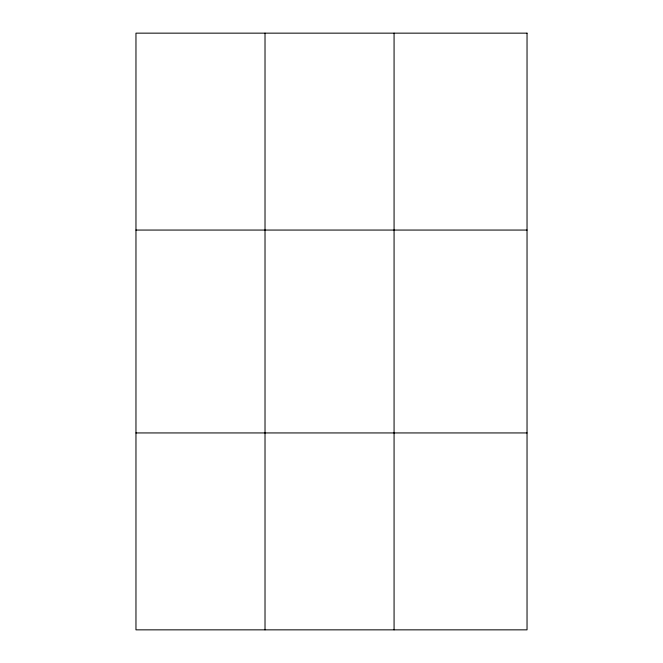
<?xml version="1.0" encoding="UTF-8"?>
<svg xmlns="http://www.w3.org/2000/svg" width="663" height="663" viewBox="0 0 663 663"><rect width="100%" height="100%" fill="white"/><g stroke="black" fill="none" stroke-linecap="round" stroke-linejoin="round"><path stroke-width="0.99" d="M265.018 33.15L265.018 629.85M394.071 33.15L394.071 629.85M135.965 230.061L527.035 230.061M135.965 432.939L527.035 432.939M527.035 33.15L527.035 629.85L135.965 629.85L135.965 33.15L527.035 33.15"/></g></svg>
